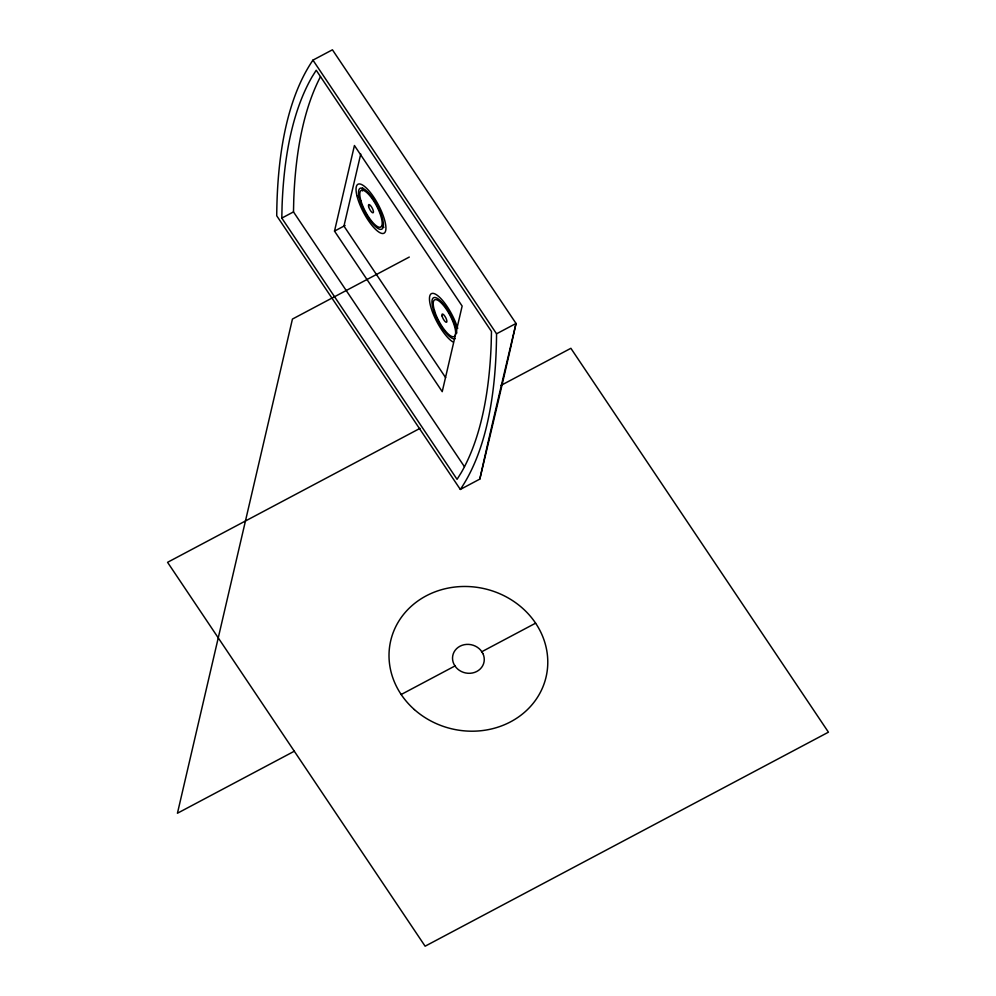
<?xml version="1.0" encoding="UTF-8"?>
<svg xmlns="http://www.w3.org/2000/svg" width="996" height="996" viewBox="0 0 996 996"><rect width="100%" height="100%" fill="white"/><g stroke="black" fill="none" stroke-linecap="round" stroke-linejoin="round"><path stroke-width="1.49" d="M281.806 218.099L282.08 205.674A1055.523 316.815 62 0 1 312.047 76.891L316.205 70.243L491.476 331.469L491.19 343.906A1055.523 316.815 62 0 1 461.223 472.677L457.064 479.337L281.806 218.099L293.484 211.899L293.77 199.474A1055.523 316.815 62 0 1 320.488 76.642M479.811 479.101L485.114 455.297A757.782 4.482 -76.2 0 1 503.291 377.185L516.028 323.463L332.427 49.8L312.943 60.134A1064.761 319.591 62 0 0 276.726 215.783L460.326 489.434L479.811 479.101L492.572 425.28A752.154 4.445 -76.2 0 0 510.761 347.156L516.028 323.463L496.556 333.797A1064.761 319.591 62 0 1 460.326 489.434M334.507 231.109L354.427 145.516L462.144 306.058L442.224 391.665L334.507 231.109L345.114 225.482M360.739 154.007L343.956 226.092L445.648 377.658M409.294 257.055L292.438 319.069L177.437 813.234L294.306 751.221M419.976 428.38L167.565 562.317L425.118 946.2L828.435 732.185L570.882 348.301L500.926 385.427M401.176 694.511L455.06 665.913M481.728 651.758L535.611 623.172M312.943 60.134L496.556 333.797M293.484 211.899L464.435 466.701M452.869 341.902A27.739 8.329 62 0 1 431.741 309.918A27.739 8.329 62 0 1 437.045 295.152A27.739 8.329 62 0 1 457.712 328.431M455.234 338.59A23.12 6.935 62 0 1 435.177 314.798A23.12 6.935 62 0 1 439.398 299.858A23.12 6.935 62 0 1 456.803 333.05M383.995 227.25A23.12 6.935 62 0 1 381.493 226.154M362.42 190.958A23.12 6.935 62 0 1 362.718 188.007M482.898 653.563L480.732 650.251A15.961 14.392 13.1 0 0 460.102 646.155A15.961 14.392 13.1 0 0 453.89 664.108L456.044 667.42A15.961 14.392 13.1 0 0 476.686 671.516A15.961 14.392 13.1 0 0 482.898 653.563M414.398 709.588A79.78 71.949 13.1 0 0 545.796 678.139A79.78 71.949 13.1 0 0 444.988 588.785A79.78 71.949 13.1 0 0 414.398 709.588M356.892 195.577A27.739 8.329 62 0 0 382.327 233.5A27.739 8.329 62 0 0 373.687 197.034A27.739 8.329 62 0 0 356.892 195.577M442.062 315.981A4.619 1.382 62 0 0 446.308 322.306A4.619 1.382 62 0 0 444.863 316.218A4.619 1.382 62 0 0 442.062 315.981M368.607 206.483A4.619 1.382 62 0 0 372.84 212.833A4.619 1.382 62 0 0 371.446 206.794A4.619 1.382 62 0 0 368.607 206.483M359.07 197.059A23.12 6.935 62 0 0 380.099 229.317A23.12 6.935 62 0 0 373.724 199.735A23.12 6.935 62 0 0 359.07 197.059M434.567 310.926A20.804 6.25 62 0 0 453.964 336.636A20.804 6.25 62 0 0 444.689 306.942A20.804 6.25 62 0 0 434.567 310.926M360.938 200.831A20.804 6.25 62 0 0 380.298 227.237A20.804 6.25 62 0 0 371.657 198.03A20.804 6.25 62 0 0 360.938 200.831"/></g></svg>
